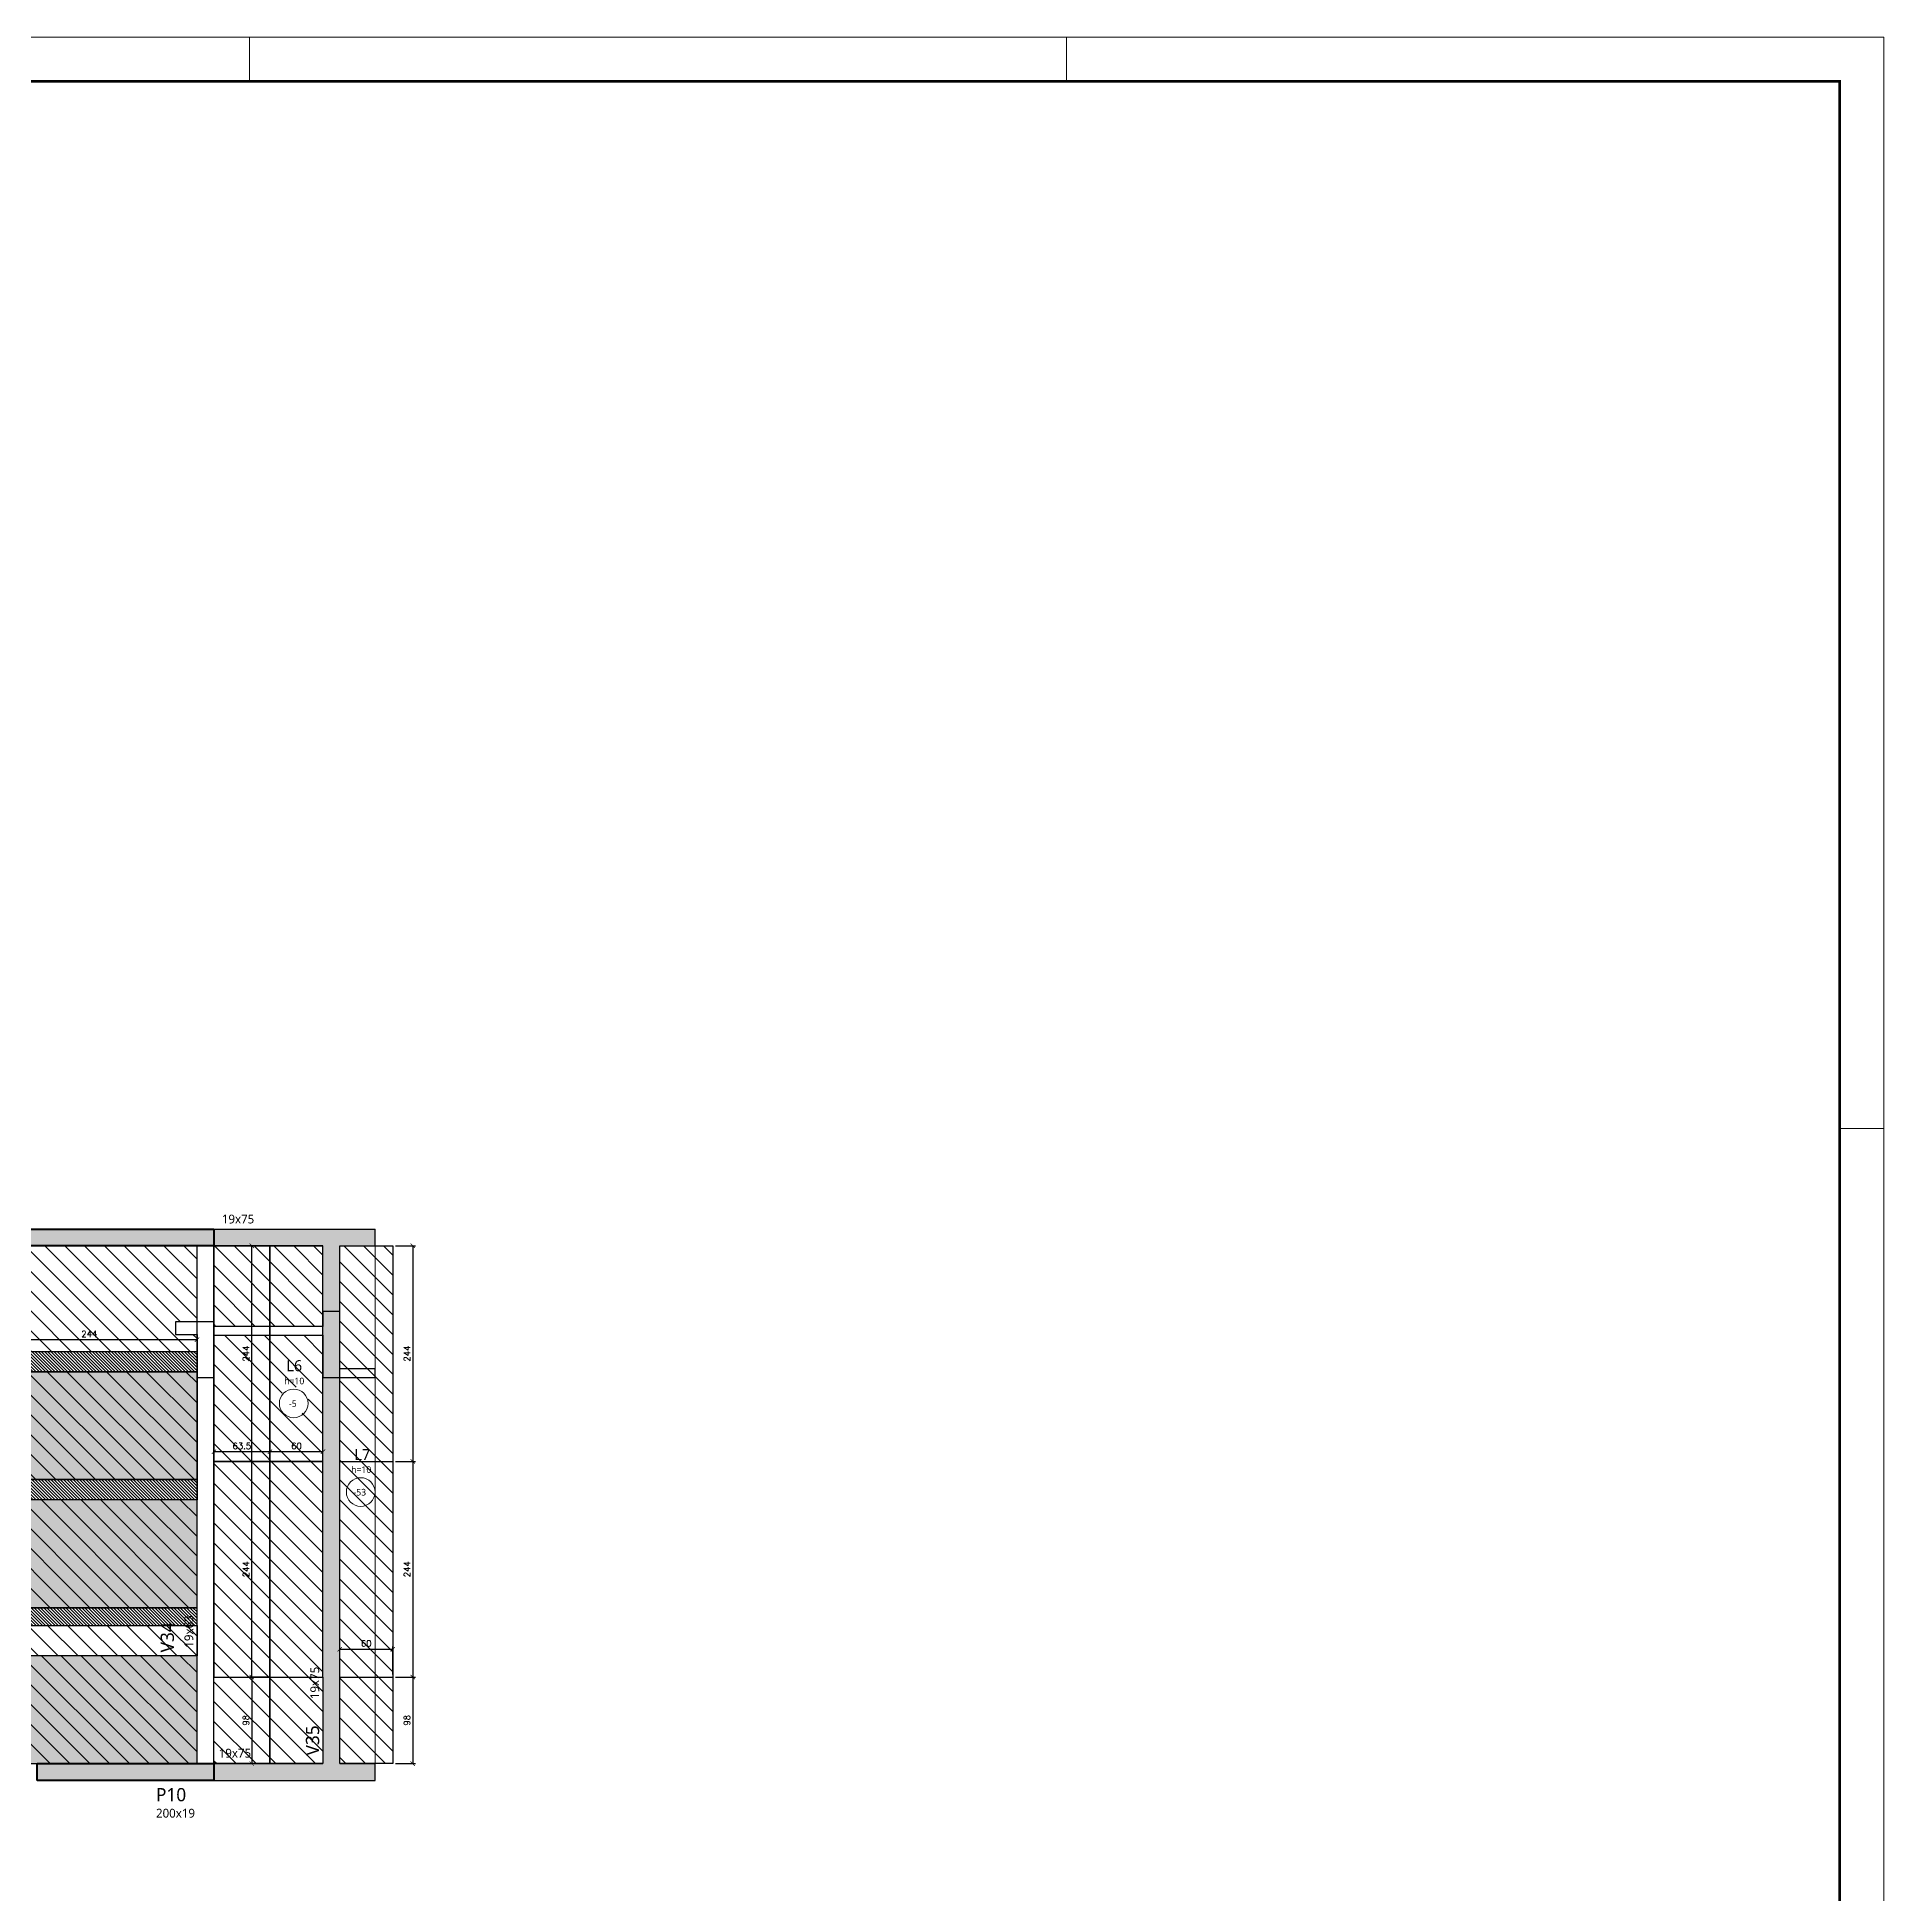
# Model space of a CAD drawing. Extents: x -32107 to -10774, y -8834 to 6017.
# Drawn here: x -28253 to -26162, y -6732 to -4629 of the extents above; entities that cross this region are included whole.
import ezdxf

# ---------------------------------------------------------------- set-up
doc = ezdxf.new("R2010")
doc.units = 0
doc.header["$PDMODE"] = 2
doc.header["$PDSIZE"] = 10
doc.layers.get('0').update_dxf_attribs({"lineweight": 13})
doc.layers.get('Defpoints').update_dxf_attribs({"lineweight": 13})
doc.layers.add('A-DETL', color=7, linetype='Continuous', lineweight=18, true_color=0x00a600)
for name, color, linetype, lineweight in [('A-FLOR', 7, 'Continuous', 18), ('A-FLOR-IDEN', 7, 'Continuous', 9), ('A-GENM', 7, 'Continuous', 18), ('S-BEAM', 7, 'Continuous', 18), ('S-BEAM-IDEN', 7, 'Continuous', 9), ('S-COLS', 7, 'Continuous', 18), ('S-COLS-IDEN', 7, 'Continuous', 9)]:
    doc.layers.add(name, color=color, linetype=linetype, lineweight=lineweight)
for name, color, linetype in [('Cota', 4, 'Continuous'), ('Faixa Reesc', 8, 'Continuous'), ('Hachura 122x244', 253, 'Continuous'), ('Painéis', 200, 'Continuous'), ('Reaproveitamento', 251, 'Continuous'), ('Vigas', 3, 'Continuous')]:
    doc.layers.add(name, color=color, linetype=linetype)
doc.styles.add('Gadugi', font='gadugi.ttf', dxfattribs={"height": 15})
doc.styles.add('Gadugi_1', font='gadugi.ttf', dxfattribs={"height": 10})
doc.styles.add('Gadugi_3', font='gadugi.ttf', dxfattribs={"height": 7.5})
doc.styles.add('Gadugi_4', font='gadugi.ttf', dxfattribs={"height": 7.5})
doc.styles.add('ROMANS', font='romans.shx')
doc.dimstyles.new('Cota Paínel', dxfattribs={"dimtxt": 7, "dimasz": 5, "dimexe": 3, "dimexo": 3, "dimgap": 3, "dimtad": 1, "dimdec": 1, "dimzin": 12, "dimdsep": 46, "dimtxsty": 'ROMANS', "dimblk": 'ARCHTICK', "dimcen": 0, "dimclrd": 4, "dimclre": 4, "dimclrt": 1, "dimadec": 1, "dimazin": 3, "dimtfac": 1, "dimtdec": 1, "dimtmove": 0, "dimatfit": 3, "dimldrblk": 'OBLIQUE', "dimfxl": 0, "dimtolj": 1, "dimtzin": 12, "dimarcsym": 0})

# ---------------------------------------------------------------- blocks, each defined once
blk = doc.blocks.new('*U3')
at = {"color": 7}
for p, q in [((-3600, 8310), (-3600, 8210)), ((-1750, 8310), (-1750, 8210)), ((0, 5840), (100, 5840))]:
    blk.add_line(p, q, dxfattribs=at)
blk.add_lwpolyline([(-11790, 8310), (-11790, -100), (100, -100), (100, 8310)], close=True, dxfattribs=at)
at = {"color": 7, "const_width": 6}
blk.add_lwpolyline([(-11540, 8210), (-11540, 0), (0, 0), (0, 8210)], close=True, dxfattribs=at)
blk = doc.blocks.new('PED_TAG_LAJE_R01 - TÍTULO_ESPESSURA_REBAIXO-2413107-PL K 100 - FORMA DO 6º PAVIMENTO')
at = {"layer": 'A-FLOR-IDEN'}
blk.add_circle((-0.046, -0.667), 0.325, dxfattribs=at)
blk = doc.blocks.new('_ArchTick')
at = {"color": 0, "linetype": 'ByBlock', "const_width": 0.15}
blk.add_lwpolyline([(-0.5, -0.5), (0.5, 0.5)], dxfattribs=at)
blk = doc.blocks.new('*D174')
at = {"layer": 'A-GENM', "color": 4, "lineweight": -2, "transparency": 16777216}
for p, q in [((-27847.2, -5997.1), (-27824.6, -5997.1)), ((-27827.6, -5997.1), (-27827.6, -6241.1)), ((-27847.2, -6241.1), (-27824.6, -6241.1))]:
    blk.add_line(p, q, dxfattribs=at)
at = {"layer": 'Defpoints', "color": 0, "transparency": 16777216}
for p in [(-27850.2, -5997.1), (-27850.2, -6241.1), (-27827.6, -6241.1)]:
    blk.add_point(p, dxfattribs=at)
at = {"layer": 'A-GENM', "color": 4, "lineweight": -2, "transparency": 16777216, "xscale": 5, "yscale": 5, "zscale": 5}
for p, rotation in [((-27827.6, -5997.1), 90), ((-27827.6, -6241.1), 270)]:
    blk.add_blockref('_ArchTick', p, dxfattribs=dict(at, rotation=rotation))
at = {"layer": 'A-GENM', "color": 1, "transparency": 16777216, "insert": (-27834.1, -6119.1), "char_height": 7, "attachment_point": 5, "rotation": 90, "style": 'ROMANS'}
blk.add_mtext('\\A1;244', dxfattribs=at)
blk = doc.blocks.new('_OBLIQUE')
at = {"color": 0, "linetype": 'ByBlock', "lineweight": -2}
for p, q in [((0, 0), (-1, 0)), ((-0.5, -0.5), (0.5, 0.5))]:
    blk.add_line(p, q, dxfattribs=at)
blk = doc.blocks.new('*D175')
at = {"layer": 'A-GENM', "color": 4, "lineweight": -2, "transparency": 16777216}
for p, q in [((-27847.2, -6241.1), (-27824.6, -6241.1)), ((-27827.6, -6241.1), (-27827.6, -6485.1)), ((-27847.2, -6485.1), (-27824.6, -6485.1))]:
    blk.add_line(p, q, dxfattribs=at)
at = {"layer": 'Defpoints', "color": 0, "transparency": 16777216}
for p in [(-27850.2, -6241.1), (-27850.2, -6485.1), (-27827.6, -6485.1)]:
    blk.add_point(p, dxfattribs=at)
at = {"layer": 'A-GENM', "color": 4, "lineweight": -2, "transparency": 16777216, "xscale": 5, "yscale": 5, "zscale": 5}
for p, rotation in [((-27827.6, -6241.1), 90), ((-27827.6, -6485.1), 270)]:
    blk.add_blockref('_ArchTick', p, dxfattribs=dict(at, rotation=rotation))
at = {"layer": 'A-GENM', "color": 1, "transparency": 16777216, "insert": (-27834.1, -6363.1), "char_height": 7, "attachment_point": 5, "rotation": 90, "style": 'ROMANS'}
blk.add_mtext('\\A1;244', dxfattribs=at)
blk = doc.blocks.new('*D176')
at = {"layer": 'A-GENM', "color": 4, "lineweight": -2, "transparency": 16777216}
for p, q in [((-27847.2, -6485.1), (-27824.6, -6485.1)), ((-27827.6, -6485.1), (-27827.6, -6583.1)), ((-27847.2, -6583.1), (-27824.6, -6583.1))]:
    blk.add_line(p, q, dxfattribs=at)
at = {"layer": 'Defpoints', "color": 0, "transparency": 16777216}
for p in [(-27850.2, -6485.1), (-27850.2, -6583.1), (-27827.6, -6583.1)]:
    blk.add_point(p, dxfattribs=at)
at = {"layer": 'A-GENM', "color": 4, "lineweight": -2, "transparency": 16777216, "xscale": 5, "yscale": 5, "zscale": 5}
for p, rotation in [((-27827.6, -6485.1), 90), ((-27827.6, -6583.1), 270)]:
    blk.add_blockref('_ArchTick', p, dxfattribs=dict(at, rotation=rotation))
at = {"layer": 'A-GENM', "color": 1, "transparency": 16777216, "insert": (-27834.1, -6534.1), "char_height": 7, "attachment_point": 5, "rotation": 90, "style": 'ROMANS'}
blk.add_mtext('\\A1;98', dxfattribs=at)
blk = doc.blocks.new('*D180')
at = {"layer": 'Cota', "color": 4, "lineweight": -2, "transparency": 16777216}
for p, q in [((-27910.2, -6482.1), (-27910.2, -6450.6)), ((-27910.2, -6453.6), (-27850.2, -6453.6)), ((-27850.2, -6482.1), (-27850.2, -6450.6))]:
    blk.add_line(p, q, dxfattribs=at)
at = {"layer": 'Defpoints', "color": 0, "transparency": 16777216}
for p in [(-27850.2, -6453.6), (-27910.2, -6485.1), (-27850.2, -6485.1)]:
    blk.add_point(p, dxfattribs=at)
at = {"layer": 'Cota', "color": 4, "lineweight": -2, "transparency": 16777216, "xscale": 5, "yscale": 5, "zscale": 5, "rotation": 180}
blk.add_blockref('_ArchTick', (-27910.2, -6453.6), dxfattribs=at)
at = {"layer": 'Cota', "color": 4, "lineweight": -2, "transparency": 16777216, "xscale": 5, "yscale": 5, "zscale": 5}
blk.add_blockref('_ArchTick', (-27850.2, -6453.6), dxfattribs=at)
at = {"layer": 'Cota', "color": 1, "transparency": 16777216, "insert": (-27880.2, -6447.1), "char_height": 7, "attachment_point": 5, "style": 'ROMANS'}
blk.add_mtext('\\A1;60', dxfattribs=at)
blk = doc.blocks.new('*D210')
at = {"layer": 'Cota', "color": 4, "lineweight": -2, "transparency": 16777216}
for p, q in [((-27992.2, -6241.1), (-28012.8, -6241.1)), ((-28009.8, -6485.1), (-28009.8, -6241.1)), ((-27992.2, -6485.1), (-28012.8, -6485.1))]:
    blk.add_line(p, q, dxfattribs=at)
at = {"layer": 'Defpoints', "color": 0, "transparency": 16777216}
for p in [(-28009.8, -6241.1), (-27989.2, -6241.1), (-27989.2, -6485.1)]:
    blk.add_point(p, dxfattribs=at)
at = {"layer": 'Cota', "color": 4, "lineweight": -2, "transparency": 16777216, "xscale": 5, "yscale": 5, "zscale": 5}
for p, rotation in [((-28009.8, -6241.1), 90), ((-28009.8, -6485.1), 270)]:
    blk.add_blockref('_ArchTick', p, dxfattribs=dict(at, rotation=rotation))
at = {"layer": 'Cota', "color": 1, "transparency": 16777216, "insert": (-28016.3, -6363.1), "char_height": 7, "attachment_point": 5, "rotation": 90, "style": 'ROMANS'}
blk.add_mtext('\\A1;244', dxfattribs=at)
blk = doc.blocks.new('*D211')
at = {"layer": 'Cota', "color": 4, "lineweight": -2, "transparency": 16777216}
for p, q in [((-27995, -5997.1), (-28012.8, -5997.1)), ((-28009.8, -6241.1), (-28009.8, -5997.1)), ((-27992.2, -6241.1), (-28012.8, -6241.1))]:
    blk.add_line(p, q, dxfattribs=at)
at = {"layer": 'Defpoints', "color": 0, "transparency": 16777216}
for p in [(-28009.8, -5997.1), (-27992, -5997.1), (-27989.2, -6241.1)]:
    blk.add_point(p, dxfattribs=at)
at = {"layer": 'Cota', "color": 4, "lineweight": -2, "transparency": 16777216, "xscale": 5, "yscale": 5, "zscale": 5}
for p, rotation in [((-28009.8, -5997.1), 90), ((-28009.8, -6241.1), 270)]:
    blk.add_blockref('_ArchTick', p, dxfattribs=dict(at, rotation=rotation))
at = {"layer": 'Cota', "color": 1, "transparency": 16777216, "insert": (-28016.3, -6119.1), "char_height": 7, "attachment_point": 5, "rotation": 90, "style": 'ROMANS'}
blk.add_mtext('\\A1;244', dxfattribs=at)
blk = doc.blocks.new('*D212')
at = {"layer": 'Cota', "color": 4, "lineweight": -2, "transparency": 16777216}
for p, q in [((-27989.2, -6238.1), (-27989.2, -6227.1)), ((-27929.2, -6230.1), (-27989.2, -6230.1)), ((-27929.2, -6238.1), (-27929.2, -6227.1))]:
    blk.add_line(p, q, dxfattribs=at)
at = {"layer": 'Defpoints', "color": 0, "transparency": 16777216}
for p in [(-27989.2, -6230.1), (-27989.2, -6241.1), (-27929.2, -6241.1)]:
    blk.add_point(p, dxfattribs=at)
at = {"layer": 'Cota', "color": 4, "lineweight": -2, "transparency": 16777216, "xscale": 5, "yscale": 5, "zscale": 5, "rotation": 180}
blk.add_blockref('_ArchTick', (-27989.2, -6230.1), dxfattribs=at)
at = {"layer": 'Cota', "color": 4, "lineweight": -2, "transparency": 16777216, "xscale": 5, "yscale": 5, "zscale": 5}
blk.add_blockref('_ArchTick', (-27929.2, -6230.1), dxfattribs=at)
at = {"layer": 'Cota', "color": 1, "transparency": 16777216, "insert": (-27959.2, -6223.6), "char_height": 7, "attachment_point": 5, "style": 'ROMANS'}
blk.add_mtext('\\A1;60', dxfattribs=at)
blk = doc.blocks.new('*D213')
at = {"layer": 'Cota', "color": 4, "lineweight": -2, "transparency": 16777216}
for p, q in [((-28052.7, -6238.1), (-28052.7, -6227.1)), ((-27989.2, -6230.1), (-28052.7, -6230.1)), ((-27989.2, -6238.1), (-27989.2, -6227.1))]:
    blk.add_line(p, q, dxfattribs=at)
at = {"layer": 'Defpoints', "color": 0, "transparency": 16777216}
for p in [(-28052.7, -6230.1), (-28052.7, -6241.1), (-27989.2, -6241.1)]:
    blk.add_point(p, dxfattribs=at)
at = {"layer": 'Cota', "color": 4, "lineweight": -2, "transparency": 16777216, "xscale": 5, "yscale": 5, "zscale": 5, "rotation": 180}
blk.add_blockref('_ArchTick', (-28052.7, -6230.1), dxfattribs=at)
at = {"layer": 'Cota', "color": 4, "lineweight": -2, "transparency": 16777216, "xscale": 5, "yscale": 5, "zscale": 5}
blk.add_blockref('_ArchTick', (-27989.2, -6230.1), dxfattribs=at)
at = {"layer": 'Cota', "color": 1, "transparency": 16777216, "insert": (-28021, -6223.6), "char_height": 7, "attachment_point": 5, "style": 'ROMANS'}
blk.add_mtext('\\A1;63.5', dxfattribs=at)
blk = doc.blocks.new('*D214')
at = {"layer": 'Cota', "color": 4, "lineweight": -2, "transparency": 16777216}
for p, q in [((-28005.5, -6485.1), (-28012.8, -6485.1)), ((-28009.8, -6485.1), (-28009.8, -6583.1)), ((-28005.5, -6583.1), (-28012.8, -6583.1))]:
    blk.add_line(p, q, dxfattribs=at)
at = {"layer": 'Defpoints', "color": 0, "transparency": 16777216}
for p in [(-28002.5, -6485.1), (-28009.8, -6583.1), (-28002.5, -6583.1)]:
    blk.add_point(p, dxfattribs=at)
at = {"layer": 'Cota', "color": 4, "lineweight": -2, "transparency": 16777216, "xscale": 5, "yscale": 5, "zscale": 5}
for p, rotation in [((-28009.8, -6485.1), 90), ((-28009.8, -6583.1), 270)]:
    blk.add_blockref('_ArchTick', p, dxfattribs=dict(at, rotation=rotation))
at = {"layer": 'Cota', "color": 1, "transparency": 16777216, "insert": (-28016.3, -6534.1), "char_height": 7, "attachment_point": 5, "rotation": 90, "style": 'ROMANS'}
blk.add_mtext('\\A1;98', dxfattribs=at)
blk = doc.blocks.new('122x244')
at = {"layer": 'Hachura 122x244'}
h = blk.add_hatch(color=256, dxfattribs=at)
h.dxf.hatch_style = 2
h.paths.add_polyline_path([(-30259.5, 9300.7), (-30015.5, 9300.7), (-30015.5, 9422.7), (-30259.5, 9422.7)])
at = {"layer": 'Painéis'}
blk.add_lwpolyline([(-30259.5, 9300.7), (-30015.5, 9300.7), (-30015.5, 9422.7), (-30259.5, 9422.7)], close=True, dxfattribs=at)
blk = doc.blocks.new('*D225')
at = {"layer": 'Cota', "color": 4, "lineweight": -2, "transparency": 16777216}
for p, q in [((-28315.7, -6113.6), (-28315.7, -6100.3)), ((-28071.7, -6103.3), (-28315.7, -6103.3)), ((-28071.7, -6113.6), (-28071.7, -6100.3))]:
    blk.add_line(p, q, dxfattribs=at)
at = {"layer": 'Defpoints', "color": 0, "transparency": 16777216}
for p in [(-28315.7, -6103.3), (-28315.7, -6116.6), (-28071.7, -6116.6)]:
    blk.add_point(p, dxfattribs=at)
at = {"layer": 'Cota', "color": 4, "lineweight": -2, "transparency": 16777216, "xscale": 5, "yscale": 5, "zscale": 5, "rotation": 180}
blk.add_blockref('_ArchTick', (-28315.7, -6103.3), dxfattribs=at)
at = {"layer": 'Cota', "color": 4, "lineweight": -2, "transparency": 16777216, "xscale": 5, "yscale": 5, "zscale": 5}
blk.add_blockref('_ArchTick', (-28071.7, -6103.3), dxfattribs=at)
at = {"layer": 'Cota', "color": 1, "transparency": 16777216, "insert": (-28193.7, -6096.8), "char_height": 7, "attachment_point": 5, "style": 'ROMANS'}
blk.add_mtext('\\A1;244', dxfattribs=at)

msp = doc.modelspace()

# ---------------------------------------------------------------- hatches: boundary and pattern name
at = {"layer": 'A-DETL', "linetype": 'Continuous', "true_color": 0xccffcc}
msp.add_hatch(color=254, dxfattribs=at).paths.add_polyline_path([(-27910.21, -6583.14), (-27910.21, -5997.14), (-27929.21, -5997.14), (-27929.21, -6583.14)], flags=0)
at = {"layer": 'Faixa Reesc'}
h = msp.add_hatch(dxfattribs=at)
h.set_pattern_fill('ANSI31', color=256, scale=0.8, angle=90)
h.set_pattern_definition([(135, (-1087.1495, -8707.5464), (-1.79605122, -1.79605122), [])])
h.paths.add_polyline_path([(-28071.71, -6116.64), (-28071.71, -6139.64), (-28315.71, -6139.64), (-28315.71, -6116.64)])
h = msp.add_hatch(dxfattribs=at)
h.set_pattern_fill('ANSI31', color=256, scale=0.8, angle=90)
h.set_pattern_definition([(135, (-1087.1495, -8852.5464), (-1.79605122, -1.79605122), [])])
h.paths.add_polyline_path([(-28071.71, -6261.64), (-28071.71, -6284.64), (-28315.71, -6284.64), (-28315.71, -6261.64)])
h = msp.add_hatch(dxfattribs=at)
h.set_pattern_fill('ANSI31', color=256, scale=0.8, angle=90)
h.set_pattern_definition([(135, (-273.1495, -10304.4804), (-1.79605122, -1.79605122), [])])
h.paths.add_polyline_path([(-28315.71, -6426.64), (-28071.71, -6426.64), (-28071.71, -6406.64), (-28315.71, -6406.64)])
at = {"layer": 'Reaproveitamento'}
h = msp.add_hatch(dxfattribs=at)
h.set_pattern_fill('ANSI31', color=256, scale=5, angle=90)
h.set_pattern_definition([(135, (47.011, -948.851), (-11.22532, -11.22532), [])])
h.paths.add_polyline_path([(-28315.71, -5997.14), (-28071.71, -5997.14), (-28071.71, -6083.25), (-28095.94, -6083.25), (-28095.94, -6097.25), (-28071.71, -6097.25), (-28071.71, -6116.64), (-28315.71, -6116.64)])
h.paths.add_polyline_path([(-28559.71, -5997.14), (-28315.71, -5997.14), (-28315.71, -6116.64), (-28559.71, -6116.64)])
h.paths.add_polyline_path([(-28719.21, -5997.14), (-28559.71, -5997.14), (-28559.71, -6116.64), (-28719.21, -6116.64)])
h.paths.add_polyline_path([(-28833.21, -5997.14), (-28754.79, -5997.14), (-28754.79, -6040.4), (-28742.79, -6040.4), (-28742.79, -5997.14), (-28719.21, -5997.14), (-28719.21, -6116.64), (-28833.21, -6116.64)])
h.paths.add_polyline_path([(-28719.21, -6139.64), (-28559.71, -6139.64), (-28559.71, -6261.64), (-28719.21, -6261.64)])
h.paths.add_polyline_path([(-28833.21, -6139.64), (-28719.21, -6139.64), (-28719.21, -6261.64), (-28833.21, -6261.64)])
h.paths.add_polyline_path([(-28719.21, -6284.64), (-28559.71, -6284.64), (-28559.71, -6406.64), (-28719.21, -6406.64)])
h.paths.add_polyline_path([(-28833.21, -6284.64), (-28719.21, -6284.64), (-28719.21, -6406.64), (-28833.21, -6406.64)])
h.paths.add_polyline_path([(-28833.21, -6426.64), (-28719.21, -6426.64), (-28719.21, -6461.14), (-28833.21, -6461.14)])
h.paths.add_polyline_path([(-28719.21, -6461.14), (-28559.71, -6461.14), (-28559.71, -6583.14), (-28719.21, -6583.14)])
h.paths.add_polyline_path([(-28833.21, -6461.14), (-28719.21, -6461.14), (-28719.21, -6583.14), (-28833.21, -6583.14)])
h.paths.add_polyline_path([(-28559.71, -6426.64), (-28315.71, -6426.64), (-28315.71, -6461.14), (-28559.71, -6461.14)])
h.paths.add_polyline_path([(-28315.71, -6426.64), (-28071.71, -6426.64), (-28071.71, -6461.14), (-28315.71, -6461.14)])
h.paths.add_polyline_path([(-28182.79, -6102.06), (-28204.62, -6102.06), (-28204.62, -6091.56), (-28182.79, -6091.56)], flags=24)
h.paths.add_polyline_path([(-28541.88, -6072.14), (-28541.88, -6041.64), (-28531.38, -6041.64), (-28531.38, -6072.14)], flags=24)
h.paths.add_polyline_path([(-28426.79, -6102.06), (-28448.62, -6102.06), (-28448.62, -6091.56), (-28426.79, -6091.56)], flags=24)
h.paths.add_polyline_path([(-28624.21, -6102.06), (-28654.71, -6102.06), (-28654.71, -6091.56), (-28624.21, -6091.56)], flags=24)
h.paths.add_polyline_path([(-28765.79, -6102.06), (-28786.62, -6102.06), (-28786.62, -6091.56), (-28765.79, -6091.56)], flags=24)
h.paths.add_polyline_path([(-28525.81, -6456.31), (-28525.81, -6431.47), (-28515.31, -6431.47), (-28515.31, -6456.31)], flags=24)
h = msp.add_hatch(dxfattribs=at)
h.set_pattern_fill('ANSI31', color=256, scale=5, angle=90)
h.set_pattern_definition([(135, (-89.928, -552.714), (-11.22532, -11.22532), [])])
h.paths.add_polyline_path([(-27989.21, -5997.14), (-27929.21, -5997.14), (-27929.21, -6088.25), (-27989.21, -6088.25)])
h.paths.add_polyline_path([(-28052.71, -5997.14), (-27989.21, -5997.14), (-27989.21, -6088.25), (-28052.71, -6088.25)])
h.paths.add_polyline_path([(-28052.71, -6098.25), (-27989.21, -6098.25), (-27989.21, -6241.14), (-28052.71, -6241.14)])
h.paths.add_polyline_path([(-27989.21, -6098.25), (-27929.21, -6098.25), (-27929.21, -6146.25), (-27929.21, -6241.14), (-27989.21, -6241.14)])
h.paths.add_polyline_path([(-27945.68, -6173.11, 1), (-27978.18, -6173.11, 1)], flags=16)
h.paths.add_polyline_path([(-27989.21, -6241.14), (-27929.21, -6241.14), (-27929.21, -6485.14), (-27989.21, -6485.14)])
h.paths.add_polyline_path([(-28052.71, -6241.14), (-27989.21, -6241.14), (-27989.21, -6485.14), (-28052.71, -6485.14)])
h.paths.add_polyline_path([(-28052.71, -6485.14), (-27989.21, -6485.14), (-27989.21, -6583.14), (-28052.71, -6583.14)])
h.paths.add_polyline_path([(-27989.21, -6485.14), (-27929.21, -6485.14), (-27929.21, -6583.14), (-27989.21, -6583.14)])
h.paths.add_polyline_path([(-28008.53, -6130.06), (-28008.53, -6108.22), (-27998.03, -6108.22), (-27998.03, -6130.06)], flags=24)
h.paths.add_polyline_path([(-28008.71, -6228.86), (-28033.21, -6228.86), (-28033.21, -6218.36), (-28008.71, -6218.36)], flags=24)
h.paths.add_polyline_path([(-27951.96, -6228.86), (-27966.46, -6228.86), (-27966.46, -6218.36), (-27951.96, -6218.36)], flags=24)
h.paths.add_polyline_path([(-27953.88, -6181.57), (-27967.68, -6181.57), (-27967.68, -6163.57), (-27953.88, -6163.57)], flags=8)
h.paths.add_polyline_path([(-27949.86, -6145.08), (-27974.13, -6145.08), (-27974.13, -6115.09), (-27949.86, -6115.09)], flags=24)
h.paths.add_polyline_path([(-27948.35, -6156), (-27977.03, -6156), (-27977.03, -6138), (-27948.35, -6138)], flags=24)
h.paths.add_polyline_path([(-28008.53, -6374.06), (-28008.53, -6352.22), (-27998.03, -6352.22), (-27998.03, -6374.06)], flags=24)
h.paths.add_polyline_path([(-28053.92, -6456.38), (-28053.92, -6414.03), (-28029.92, -6414.03), (-28029.92, -6456.38)], flags=9)
h.paths.add_polyline_path([(-28008.53, -6541.56), (-28008.53, -6526.72), (-27998.03, -6526.72), (-27998.03, -6541.56)], flags=24)
h.paths.add_polyline_path([(-28057.49, -6581.46), (-28057.49, -6537.55), (-28021.49, -6537.55), (-28021.49, -6581.46)], flags=9)
h = msp.add_hatch(dxfattribs=at)
h.set_pattern_fill('ANSI31', color=256, scale=5, angle=90)
h.set_pattern_definition([(135, (-56.672, -10048.481), (-11.22532, -11.22532), [])])
h.paths.add_polyline_path([(-27910.21, -5997.14), (-27850.21, -5997.14), (-27850.21, -6583.14), (-27910.21, -6583.14)])
h = msp.add_hatch(dxfattribs=at)
h.set_pattern_fill('ANSI31', color=256, scale=5, angle=90)
h.set_pattern_definition([(135, (-1087.15, -8710.546), (-11.22532, -11.22532), [])])
h.paths.add_polyline_path([(-28071.71, -6261.64), (-28315.71, -6261.64), (-28315.71, -6139.64), (-28071.71, -6139.64)])
h = msp.add_hatch(dxfattribs=at)
h.set_pattern_fill('ANSI31', color=256, scale=5, angle=90)
h.set_pattern_definition([(135, (-273.15, -10304.48), (-11.22532, -11.22532), [])])
h.paths.add_polyline_path([(-28315.71, -6406.64), (-28071.71, -6406.64), (-28071.71, -6284.64), (-28315.71, -6284.64)])
h = msp.add_hatch(dxfattribs=at)
h.set_pattern_fill('ANSI31', color=256, scale=5, angle=90)
h.set_pattern_definition([(135, (-273.15, -10480.98), (-11.22532, -11.22532), [])])
h.paths.add_polyline_path([(-28315.71, -6583.14), (-28071.71, -6583.14), (-28071.71, -6461.14), (-28315.71, -6461.14)])
at = {"layer": 'S-BEAM', "true_color": 0xccffcc}
for points in [[(-27910.21, -5997.14), (-27870.21, -5997.14), (-27870.21, -5978.14), (-28052.71, -5978.14), (-28052.71, -5997.14), (-27929.21, -5997.14)], [(-27870.21, -6602.14), (-27870.21, -6583.14), (-28052.71, -6583.14), (-28052.71, -6602.14), (-27988.83, -6602.14)]]:
    msp.add_hatch(color=254, dxfattribs=at).paths.add_polyline_path(points, flags=0)
at = {"layer": 'S-COLS', "true_color": 0x808080}
for points in [[(-28426.71, -5997.14), (-28052.71, -5997.14), (-28052.71, -5978.14), (-28426.71, -5978.14)], [(-28052.71, -6602.14), (-28052.71, -6583.14), (-28252.71, -6583.14), (-28252.71, -6602.14)]]:
    msp.add_hatch(color=8, dxfattribs=at).paths.add_polyline_path(points, flags=0)

# ---------------------------------------------------------------- linework, layer by layer
at = {"layer": 'A-DETL'}
for p, q in [((-27929.21, -5997.14), (-27929.21, -6583.14)), ((-27929.21, -6583.14), (-27929.21, -5997.14)), ((-27910.21, -6583.14), (-27910.21, -5997.14)), ((-27910.21, -6583.14), (-27910.21, -5997.14))]:
    msp.add_line(p, q, dxfattribs=at)
at = {"layer": 'A-FLOR'}
msp.add_line((-27870.21, -5997.14), (-27870.21, -6583.14), dxfattribs=at)
at = {"layer": 'Cota'}
msp.add_lwpolyline([(-28095.94, -6083.25), (-28095.94, -6097.25), (-28071.71, -6097.25), (-28071.71, -6146.25), (-28052.71, -6146.25), (-28052.71, -6098.25), (-27929.21, -6098.25), (-27929.21, -6146.25), (-27870.21, -6146.25), (-27870.21, -6136.25), (-27910.21, -6136.25), (-27910.21, -6071.25), (-27929.21, -6071.25), (-27929.21, -6088.25), (-28052.71, -6088.25), (-28052.71, -6083.25), (-28095.94, -6083.25)], dxfattribs=at)
at = {"layer": 'Painéis'}
for p, q in [((-27910.21, -6241.14), (-27850.21, -6241.14)), ((-27910.21, -6485.14), (-27850.21, -6485.14))]:
    msp.add_line(p, q, dxfattribs=at)
for points in [[(-28315.71, -6116.64), (-28071.71, -6116.64), (-28071.71, -5997.14), (-28315.71, -5997.14)], [(-27989.21, -5997.14), (-28052.71, -5997.14), (-28052.71, -6241.14), (-27989.21, -6241.14)], [(-27929.21, -5997.14), (-27989.21, -5997.14), (-27989.21, -6241.14), (-27929.21, -6241.14)], [(-27910.21, -5997.14), (-27850.21, -5997.14), (-27850.21, -6583.14), (-27910.21, -6583.14)], [(-28315.71, -6139.64), (-28315.71, -6116.64), (-28071.71, -6116.64), (-28071.71, -6139.64)], [(-27989.21, -6241.14), (-28052.71, -6241.14), (-28052.71, -6485.14), (-27989.21, -6485.14)], [(-27929.21, -6241.14), (-27989.21, -6241.14), (-27989.21, -6485.14), (-27929.21, -6485.14)], [(-28315.71, -6284.64), (-28315.71, -6261.64), (-28071.71, -6261.64), (-28071.71, -6284.64)], [(-28071.71, -6406.64), (-28315.71, -6406.64), (-28315.71, -6426.64), (-28071.71, -6426.64)], [(-28315.71, -6426.64), (-28071.71, -6426.64), (-28071.71, -6461.14), (-28315.71, -6461.14)], [(-27989.21, -6583.14), (-28052.71, -6583.14), (-28052.71, -6485.14), (-27989.21, -6485.14)], [(-27989.21, -6485.14), (-27929.21, -6485.14), (-27929.21, -6583.14), (-27989.21, -6583.14)]]:
    msp.add_lwpolyline(points, close=True, dxfattribs=at)
at = {"layer": 'S-BEAM', "lineweight": 25}
for p, q in [((-28052.71, -5978.14), (-27870.21, -5978.14)), ((-27870.21, -5997.14), (-27870.21, -5978.14)), ((-28071.71, -6583.14), (-28071.71, -5997.14)), ((-28052.71, -6583.14), (-28052.71, -5997.14)), ((-28052.71, -5997.14), (-27929.21, -5997.14)), ((-27910.21, -5997.14), (-27870.21, -5997.14)), ((-28346.71, -6583.14), (-28252.71, -6583.14)), ((-28052.71, -6583.14), (-27929.21, -6583.14)), ((-27910.21, -6583.14), (-27870.21, -6583.14)), ((-27870.21, -6602.14), (-27870.21, -6583.14)), ((-28052.71, -6602.14), (-27870.21, -6602.14))]:
    msp.add_line(p, q, dxfattribs=at)
at = {"layer": 'S-COLS', "lineweight": 50}
for p, q in [((-28407.71, -5978.14), (-28052.71, -5978.14)), ((-28052.71, -5978.14), (-28052.71, -5997.14)), ((-28052.71, -5997.14), (-28426.71, -5997.14)), ((-28252.71, -6602.14), (-28252.71, -6583.14)), ((-28252.71, -6583.14), (-28052.71, -6583.14)), ((-28052.71, -6583.14), (-28052.71, -6602.14)), ((-28052.71, -6602.14), (-28252.71, -6602.14))]:
    msp.add_line(p, q, dxfattribs=at)
at = {"layer": 'Vigas', "color": 8, "lineweight": 25}
msp.add_line((-28071.71, -6140.14), (-28273.21, -6140.14), dxfattribs=at)

# ---------------------------------------------------------------- block references
at = {"xscale": 0.5, "yscale": 0.5, "zscale": 0.5}
msp.add_blockref('*U3', (-26212.48, -8784.13), dxfattribs=at)
at = {"layer": 'A-FLOR-IDEN', "xscale": 49.99999999999998, "yscale": 49.99999999999998, "zscale": 49.99999999999998}
for p in [(-27960, -6142.09), (-27884.17, -6242.39)]:
    msp.add_blockref('PED_TAG_LAJE_R01 - TÍTULO_ESPESSURA_REBAIXO-2413107-PL K 100 - FORMA DO 6º PAVIMENTO', p, dxfattribs=at)
at = {"layer": 'Reaproveitamento', "xscale": -1}
msp.add_blockref('122x244', (-58331.2, -15562.34), dxfattribs=at)
at = {"layer": 'Reaproveitamento', "rotation": 180}
for p in [(-58331.2, 3016.06), (-58331.2, 2839.56)]:
    msp.add_blockref('122x244', p, dxfattribs=at)

# ---------------------------------------------------------------- texts
at = {"layer": 'A-FLOR-IDEN', "attachment_point": 1}
for s, insert, char_height, width, style in [('L6', (-27970.6, -6126.5), 12.5, 21.6456, 'Gadugi_4'), ('h=10', (-27973.13, -6146.29), 7.5, 29.6624, 'Gadugi_3'), ('-5', (-27967.71, -6171.85), 7.5, 12.0253, 'Gadugi_3'), ('L7', (-27893.64, -6227.09), 12.5, 21.6456, 'Gadugi_4'), ('h=10', (-27897.3, -6246.59), 7.5, 29.6624, 'Gadugi_3'), ('-53', (-27894.71, -6272.16), 7.5, 18.8397, 'Gadugi_3')]:
    msp.add_mtext(s, dxfattribs=dict(at, insert=insert, char_height=char_height, width=width, style=style))
at = {"layer": 'S-BEAM-IDEN', "char_height": 10, "width": 44.8945, "attachment_point": 1, "style": 'Gadugi_1'}
for insert in [(-28043.69, -5961.76), (-28047.24, -6566.24)]:
    msp.add_mtext('19x75', dxfattribs=dict(at, insert=insert))
at = {"layer": 'S-BEAM-IDEN', "attachment_point": 1, "rotation": 90}
for s, insert, char_height, width, style in [('V34', (-28112.93, -6457.2), 15, 44.0928, 'Gadugi'), ('19x63', (-28086.03, -6451.92), 10, 44.8945, 'Gadugi_1'), ('19x75', (-27943.53, -6510.15), 10, 44.8945, 'Gadugi_1'), ('V35', (-27948.56, -6573.85), 15, 44.0928, 'Gadugi')]:
    msp.add_mtext(s, dxfattribs=dict(at, insert=insert, char_height=char_height, width=width, style=style))
at = {"layer": 'S-COLS-IDEN', "attachment_point": 1}
for s, insert, char_height, width, style in [('P10', (-28118.2, -6610.74), 15, 42.4894, 'Gadugi'), ('200x19', (-28118.2, -6634.23), 10, 54.1139, 'Gadugi_1')]:
    msp.add_mtext(s, dxfattribs=dict(at, insert=insert, char_height=char_height, width=width, style=style))

# ---------------------------------------------------------------- dimensions: what is measured, and where the dimension line sits
at = {"layer": 'A-GENM'}
for base, p1, p2, picture, middle in [((-27827.64, -6241.14), (-27850.21, -5997.14), (-27850.21, -6241.14), '*D174', (-27834.14, -6119.14)), ((-27827.64, -6485.14), (-27850.21, -6241.14), (-27850.21, -6485.14), '*D175', (-27834.14, -6363.14)), ((-27827.64, -6583.14), (-27850.21, -6485.14), (-27850.21, -6583.14), '*D176', (-27834.14, -6534.14))]:
    dim = msp.add_linear_dim(base=base, p1=p1, p2=p2, angle=90, dimstyle='Cota Paínel', override={"dimarcsym": 2}, dxfattribs=at)
    dim.commit()
    dim.dimension.update_dxf_attribs({"geometry": picture, "text_midpoint": middle})
at = {"layer": 'Cota'}
for base, p1, p2, angle, override, picture, middle in [((-28009.78, -5997.14), (-27989.21, -6241.14), (-27991.96, -5997.14), 90, {"dimtmove": 1, "dimarcsym": 2}, '*D211', (-28016.28, -6119.14)), ((-28315.71, -6103.31), (-28071.71, -6116.64), (-28315.71, -6116.64), 180, {"dimarcsym": 2}, '*D225', (-28193.71, -6096.81)), ((-28052.71, -6230.11), (-27989.21, -6241.14), (-28052.71, -6241.14), 180, {"dimarcsym": 2}, '*D213', (-28020.96, -6223.61)), ((-27989.21, -6230.11), (-27929.21, -6241.14), (-27989.21, -6241.14), 180, {"dimarcsym": 2}, '*D212', (-27959.21, -6223.61)), ((-28009.78, -6241.14), (-27989.21, -6485.14), (-27989.21, -6241.14), 90, {"dimtmove": 1, "dimarcsym": 2}, '*D210', (-28016.28, -6363.14)), ((-28009.78, -6583.14), (-28002.49, -6485.14), (-28002.49, -6583.14), 90, {"dimarcsym": 2}, '*D214', (-28016.28, -6534.14))]:
    dim = msp.add_linear_dim(base=base, p1=p1, p2=p2, angle=angle, dimstyle='Cota Paínel', override=override, dxfattribs=at)
    dim.commit()
    dim.dimension.update_dxf_attribs({"geometry": picture, "text_midpoint": middle})
dim = msp.add_linear_dim(base=(-27850.21, -6453.63), p1=(-27910.21, -6485.14), p2=(-27850.21, -6485.14), dimstyle='Cota Paínel', override={"dimarcsym": 2}, dxfattribs=at)
dim.commit()
dim.dimension.update_dxf_attribs({"geometry": '*D180', "text_midpoint": (-27880.21, -6447.13)})

doc.saveas('drawing.dxf')
